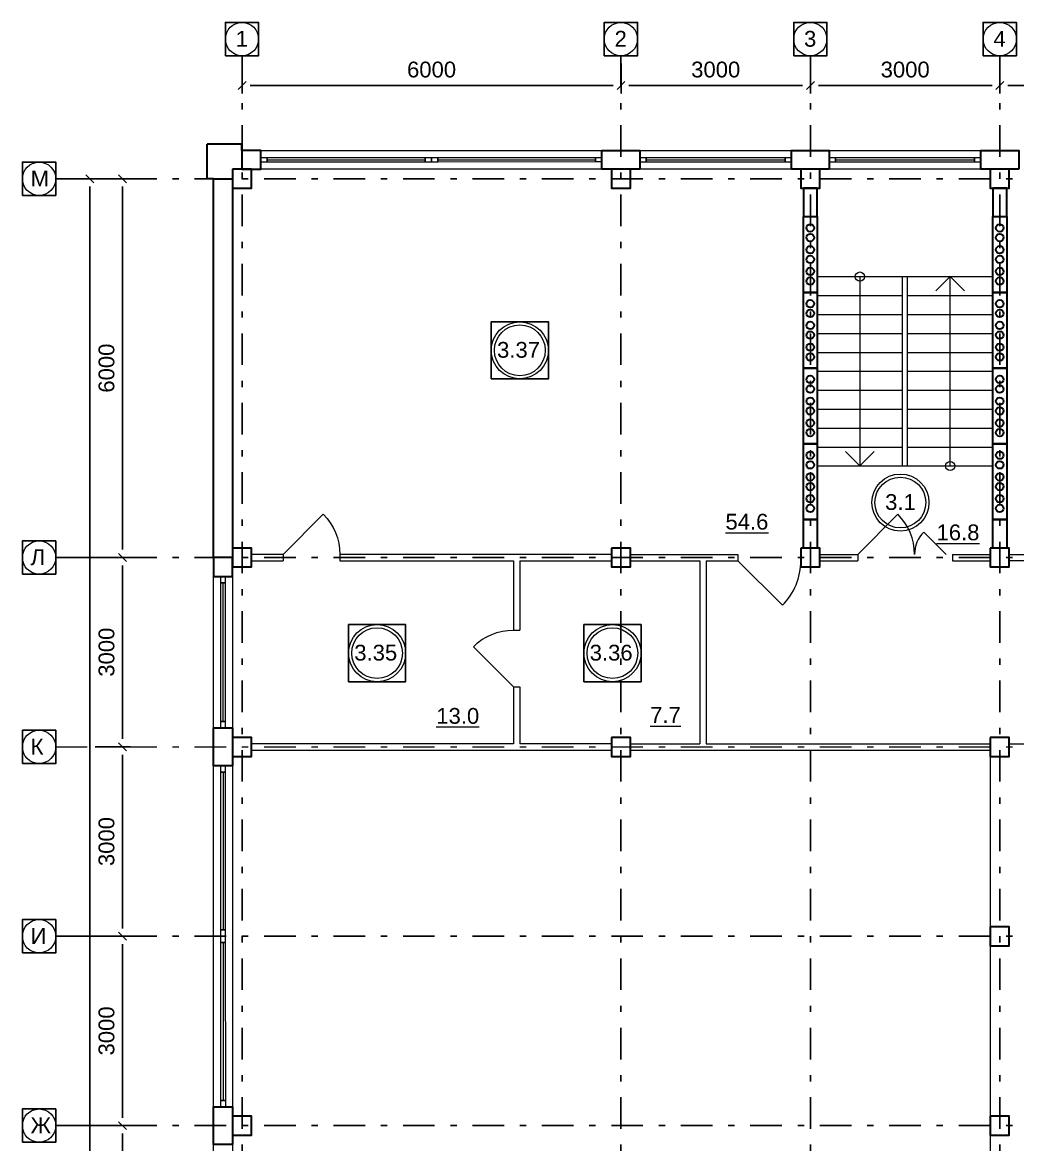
# Model space of a CAD drawing. Header units: metres. Extents: x 0 to 83.6, y 0.1 to 58.1.
# Drawn here: x 5.75 to 21.51, y 40.33 to 58.11 of the extents above; entities that cross this region are included whole.
import ezdxf
from ezdxf.enums import TextEntityAlignment as Align

# ---------------------------------------------------------------- set-up
doc = ezdxf.new("R2010")
doc.units = ezdxf.units.M
doc.header["$MEASUREMENT"] = 0
doc.linetypes.add('( Dashdot )', pattern=[1.001, 0.5, -0.25, 0.001, -0.25])
doc.layers.get('DEFPOINTS').update_dxf_attribs({"lineweight": 0})
doc.layers.add('YOLO_TABLE', color=1, linetype='Continuous')
doc.styles.add('Standard_0', font='arial.ttf')
doc.styles.add('Style-Arial', font='arial.ttf')
doc.dimstyles.get("Standard").update_dxf_attribs({"dimtxt": 0.00018, "dimasz": 0.00018, "dimexe": 0.0002, "dimexo": 0.0625, "dimgap": 9e-05, "dimtad": 0, "dimtih": 1, "dimtoh": 1, "dimdec": 4, "dimlfac": 1000, "dimzin": 0, "dimdsep": 46, "dimtxsty": 'Standard_0', "dimcen": 9e-05, "dimadec": 0, "dimazin": 0, "dimtfac": 1, "dimtdec": 4, "dimtofl": 0, "dimtmove": 0, "dimatfit": 0, "dimfxl": 0.01, "dimfxlon": 1, "dimtolj": 1, "dimtzin": 0, "dimarcsym": 0})

# ---------------------------------------------------------------- blocks, each defined once
blk = doc.blocks.new('_Oblique-1')
at = {"color": 0, "linetype": 'ByBlock', "lineweight": -2}
blk.add_line((0.5, 0.5), (-0.5, -0.5), dxfattribs=at)
blk = doc.blocks.new('*D280')
at = {"color": 0, "linetype": 'Continuous', "lineweight": -2, "transparency": 16777216}
for p, q in [((6.401, 55.629), (7.458, 55.629)), ((7.333, 55.504), (7.333, 49.754)), ((6.401, 49.629), (7.458, 49.629))]:
    blk.add_line(p, q, dxfattribs=at)
at = {"layer": 'DEFPOINTS', "color": 0, "linetype": 'Continuous', "transparency": 16777216}
for p in [(6.276, 55.629), (6.276, 49.629), (7.333, 49.629)]:
    blk.add_point(p, dxfattribs=at)
at = {"color": 0, "linetype": 'Continuous', "lineweight": -2, "transparency": 16777216, "xscale": 0.125, "yscale": 0.125, "zscale": 0.125}
for p, rotation in [((7.333, 55.629), 90), ((7.333, 49.629), 270)]:
    blk.add_blockref('_Oblique-1', p, dxfattribs=dict(at, rotation=rotation))
at = {"color": 0, "linetype": 'Continuous', "lineweight": 0, "transparency": 16777216, "insert": (7.081, 52.629), "char_height": 0.25, "attachment_point": 5, "rotation": 90, "style": 'Style-Arial'}
blk.add_mtext('\\A1;6000', dxfattribs=at)
blk = doc.blocks.new('*D281')
at = {"color": 0, "linetype": 'Continuous', "lineweight": -2, "transparency": 16777216}
for p, q in [((6.401, 55.629), (6.943, 55.629)), ((6.818, 55.504), (6.818, 13.754)), ((6.401, 13.629), (6.943, 13.629))]:
    blk.add_line(p, q, dxfattribs=at)
at = {"layer": 'DEFPOINTS', "color": 0, "linetype": 'Continuous', "transparency": 16777216}
for p in [(6.276, 55.629), (6.276, 13.629), (6.818, 13.629)]:
    blk.add_point(p, dxfattribs=at)
at = {"color": 0, "linetype": 'Continuous', "lineweight": -2, "transparency": 16777216, "xscale": 0.125, "yscale": 0.125, "zscale": 0.125}
for p, rotation in [((6.818, 55.629), 90), ((6.818, 13.629), 270)]:
    blk.add_blockref('_Oblique-1', p, dxfattribs=dict(at, rotation=rotation))
at = {"color": 0, "linetype": 'Continuous', "lineweight": 0, "transparency": 16777216, "insert": (6.566, 34.629), "char_height": 0.25, "attachment_point": 5, "rotation": 90, "style": 'Style-Arial'}
blk.add_mtext('\\A1;42000', dxfattribs=at)
blk = doc.blocks.new('*D278')
at = {"color": 0, "linetype": 'Continuous', "lineweight": -2, "transparency": 16777216}
for p, q in [((9.228, 57.454), (9.228, 56.98)), ((15.228, 57.454), (15.228, 56.98)), ((9.353, 57.105), (15.103, 57.105))]:
    blk.add_line(p, q, dxfattribs=at)
at = {"layer": 'DEFPOINTS', "color": 0, "linetype": 'Continuous', "transparency": 16777216}
for p in [(9.228, 57.579), (15.228, 57.579), (15.228, 57.105)]:
    blk.add_point(p, dxfattribs=at)
at = {"color": 0, "linetype": 'Continuous', "lineweight": -2, "transparency": 16777216, "xscale": 0.125, "yscale": 0.125, "zscale": 0.125, "rotation": 180}
blk.add_blockref('_Oblique-1', (9.228, 57.105), dxfattribs=at)
at = {"color": 0, "linetype": 'Continuous', "lineweight": -2, "transparency": 16777216, "xscale": 0.125, "yscale": 0.125, "zscale": 0.125}
blk.add_blockref('_Oblique-1', (15.228, 57.105), dxfattribs=at)
at = {"color": 0, "linetype": 'Continuous', "lineweight": 0, "transparency": 16777216, "insert": (12.228, 57.358), "char_height": 0.25, "attachment_point": 5, "style": 'Style-Arial'}
blk.add_mtext('\\A1;6000', dxfattribs=at)
blk = doc.blocks.new('*D506')
at = {"color": 0, "linetype": 'Continuous', "lineweight": -2, "transparency": 16777216}
for p, q in [((6.401, 49.629), (7.458, 49.629)), ((7.333, 49.504), (7.333, 46.754)), ((6.901, 46.629), (7.458, 46.629))]:
    blk.add_line(p, q, dxfattribs=at)
at = {"layer": 'DEFPOINTS', "color": 0, "linetype": 'Continuous', "transparency": 16777216}
for p in [(6.276, 49.629), (6.776, 46.629), (7.333, 46.629)]:
    blk.add_point(p, dxfattribs=at)
at = {"color": 0, "linetype": 'Continuous', "lineweight": -2, "transparency": 16777216, "xscale": 0.125, "yscale": 0.125, "zscale": 0.125}
for p, rotation in [((7.333, 49.629), 90), ((7.333, 46.629), 270)]:
    blk.add_blockref('_Oblique-1', p, dxfattribs=dict(at, rotation=rotation))
at = {"color": 0, "linetype": 'Continuous', "lineweight": 0, "transparency": 16777216, "insert": (7.081, 48.129), "char_height": 0.25, "attachment_point": 5, "rotation": 90, "style": 'Style-Arial'}
blk.add_mtext('\\A1;3000', dxfattribs=at)
blk = doc.blocks.new('*D507')
at = {"color": 0, "linetype": 'Continuous', "lineweight": -2, "transparency": 16777216}
for p, q in [((6.901, 46.629), (7.458, 46.629)), ((7.333, 46.504), (7.333, 43.754)), ((6.401, 43.629), (7.458, 43.629))]:
    blk.add_line(p, q, dxfattribs=at)
at = {"layer": 'DEFPOINTS', "color": 0, "linetype": 'Continuous', "transparency": 16777216}
for p in [(6.776, 46.629), (6.276, 43.629), (7.333, 43.629)]:
    blk.add_point(p, dxfattribs=at)
at = {"color": 0, "linetype": 'Continuous', "lineweight": -2, "transparency": 16777216, "xscale": 0.125, "yscale": 0.125, "zscale": 0.125}
for p, rotation in [((7.333, 46.629), 90), ((7.333, 43.629), 270)]:
    blk.add_blockref('_Oblique-1', p, dxfattribs=dict(at, rotation=rotation))
at = {"color": 0, "linetype": 'Continuous', "lineweight": 0, "transparency": 16777216, "insert": (7.081, 45.129), "char_height": 0.25, "attachment_point": 5, "rotation": 90, "style": 'Style-Arial'}
blk.add_mtext('\\A1;3000', dxfattribs=at)
blk = doc.blocks.new('*D508')
at = {"color": 0, "linetype": 'Continuous', "lineweight": -2, "transparency": 16777216}
for p, q in [((6.401, 43.629), (7.458, 43.629)), ((7.333, 43.504), (7.333, 40.754)), ((6.401, 40.629), (7.458, 40.629))]:
    blk.add_line(p, q, dxfattribs=at)
at = {"layer": 'DEFPOINTS', "color": 0, "linetype": 'Continuous', "transparency": 16777216}
for p in [(6.276, 43.629), (6.276, 40.629), (7.333, 40.629)]:
    blk.add_point(p, dxfattribs=at)
at = {"color": 0, "linetype": 'Continuous', "lineweight": -2, "transparency": 16777216, "xscale": 0.125, "yscale": 0.125, "zscale": 0.125}
for p, rotation in [((7.333, 43.629), 90), ((7.333, 40.629), 270)]:
    blk.add_blockref('_Oblique-1', p, dxfattribs=dict(at, rotation=rotation))
at = {"color": 0, "linetype": 'Continuous', "lineweight": 0, "transparency": 16777216, "insert": (7.081, 42.129), "char_height": 0.25, "attachment_point": 5, "rotation": 90, "style": 'Style-Arial'}
blk.add_mtext('\\A1;3000', dxfattribs=at)
blk = doc.blocks.new('*D509')
at = {"color": 0, "linetype": 'Continuous', "lineweight": -2, "transparency": 16777216}
for p, q in [((6.401, 40.629), (7.458, 40.629)), ((7.333, 40.504), (7.333, 34.754)), ((6.401, 34.629), (7.458, 34.629))]:
    blk.add_line(p, q, dxfattribs=at)
at = {"layer": 'DEFPOINTS', "color": 0, "linetype": 'Continuous', "transparency": 16777216}
for p in [(6.276, 40.629), (6.276, 34.629), (7.333, 34.629)]:
    blk.add_point(p, dxfattribs=at)
at = {"color": 0, "linetype": 'Continuous', "lineweight": -2, "transparency": 16777216, "xscale": 0.125, "yscale": 0.125, "zscale": 0.125}
for p, rotation in [((7.333, 40.629), 90), ((7.333, 34.629), 270)]:
    blk.add_blockref('_Oblique-1', p, dxfattribs=dict(at, rotation=rotation))
at = {"color": 0, "linetype": 'Continuous', "lineweight": 0, "transparency": 16777216, "insert": (7.081, 37.629), "char_height": 0.25, "attachment_point": 5, "rotation": 90, "style": 'Style-Arial'}
blk.add_mtext('\\A1;6000', dxfattribs=at)
blk = doc.blocks.new('*D526')
at = {"color": 0, "linetype": 'Continuous', "lineweight": -2, "transparency": 16777216}
for p, q in [((15.228, 57.454), (15.228, 56.98)), ((15.353, 57.105), (18.103, 57.105)), ((18.228, 57.204), (18.228, 56.98))]:
    blk.add_line(p, q, dxfattribs=at)
at = {"layer": 'DEFPOINTS', "color": 0, "linetype": 'Continuous', "transparency": 16777216}
for p in [(15.228, 57.579), (18.228, 57.329), (18.228, 57.105)]:
    blk.add_point(p, dxfattribs=at)
at = {"color": 0, "linetype": 'Continuous', "lineweight": -2, "transparency": 16777216, "xscale": 0.125, "yscale": 0.125, "zscale": 0.125, "rotation": 180}
blk.add_blockref('_Oblique-1', (15.228, 57.105), dxfattribs=at)
at = {"color": 0, "linetype": 'Continuous', "lineweight": -2, "transparency": 16777216, "xscale": 0.125, "yscale": 0.125, "zscale": 0.125}
blk.add_blockref('_Oblique-1', (18.228, 57.105), dxfattribs=at)
at = {"color": 0, "linetype": 'Continuous', "lineweight": 0, "transparency": 16777216, "insert": (16.728, 57.358), "char_height": 0.25, "attachment_point": 5, "style": 'Style-Arial'}
blk.add_mtext('\\A1;3000', dxfattribs=at)
blk = doc.blocks.new('*D527')
at = {"color": 0, "linetype": 'Continuous', "lineweight": -2, "transparency": 16777216}
for p, q in [((21.228, 57.454), (21.228, 56.98)), ((18.228, 57.204), (18.228, 56.98)), ((18.353, 57.105), (21.103, 57.105))]:
    blk.add_line(p, q, dxfattribs=at)
at = {"layer": 'DEFPOINTS', "color": 0, "linetype": 'Continuous', "transparency": 16777216}
for p in [(21.228, 57.579), (18.228, 57.329), (21.228, 57.105)]:
    blk.add_point(p, dxfattribs=at)
at = {"color": 0, "linetype": 'Continuous', "lineweight": -2, "transparency": 16777216, "xscale": 0.125, "yscale": 0.125, "zscale": 0.125, "rotation": 180}
blk.add_blockref('_Oblique-1', (18.228, 57.105), dxfattribs=at)
at = {"color": 0, "linetype": 'Continuous', "lineweight": -2, "transparency": 16777216, "xscale": 0.125, "yscale": 0.125, "zscale": 0.125}
blk.add_blockref('_Oblique-1', (21.228, 57.105), dxfattribs=at)
at = {"color": 0, "linetype": 'Continuous', "lineweight": 0, "transparency": 16777216, "insert": (19.728, 57.358), "char_height": 0.25, "attachment_point": 5, "style": 'Style-Arial'}
blk.add_mtext('\\A1;3000', dxfattribs=at)
blk = doc.blocks.new('*D528')
at = {"color": 0, "linetype": 'Continuous', "lineweight": -2, "transparency": 16777216}
for p, q in [((21.228, 57.454), (21.228, 56.98)), ((27.228, 57.454), (27.228, 56.98)), ((21.353, 57.105), (27.103, 57.105))]:
    blk.add_line(p, q, dxfattribs=at)
at = {"layer": 'DEFPOINTS', "color": 0, "linetype": 'Continuous', "transparency": 16777216}
for p in [(21.228, 57.579), (27.228, 57.579), (27.228, 57.105)]:
    blk.add_point(p, dxfattribs=at)
at = {"color": 0, "linetype": 'Continuous', "lineweight": -2, "transparency": 16777216, "xscale": 0.125, "yscale": 0.125, "zscale": 0.125, "rotation": 180}
blk.add_blockref('_Oblique-1', (21.228, 57.105), dxfattribs=at)
at = {"color": 0, "linetype": 'Continuous', "lineweight": -2, "transparency": 16777216, "xscale": 0.125, "yscale": 0.125, "zscale": 0.125}
blk.add_blockref('_Oblique-1', (27.228, 57.105), dxfattribs=at)
at = {"color": 0, "linetype": 'Continuous', "lineweight": 0, "transparency": 16777216, "insert": (24.228, 57.358), "char_height": 0.25, "attachment_point": 5, "style": 'Style-Arial'}
blk.add_mtext('\\A1;6000', dxfattribs=at)

msp = doc.modelspace()

# ---------------------------------------------------------------- linework, layer by layer
at = {"color": 1, "linetype": '( Dashdot )'}
for p, q in [((9.22750202, 57.57893372), (9.22750202, 9.05551876)), ((15.22750202, 57.57893372), (15.22750202, 9.05551876)), ((18.22750202, 57.57893372), (18.22750202, 9.05551876)), ((21.22750202, 57.57893372), (21.22750202, 9.05551876)), ((6.27591411, 55.62893372), (78.17591411, 55.62893372)), ((6.27591411, 49.62893372), (78.17591411, 49.62893372)), ((6.27591411, 43.62893372), (33.22750202, 43.62893372)), ((6.27591411, 40.62893372), (33.22750202, 40.62893372))]:
    msp.add_line(p, q, dxfattribs=at)
at = {"color": 7, "linetype": 'Continuous', "lineweight": 30}
for p, q in [((9.22591411, 56.17893372), (8.67591411, 56.17893372)), ((8.67591411, 55.62893372), (8.67591411, 56.17893372)), ((9.22591411, 56.07893372), (9.22591411, 56.17893372)), ((8.77591411, 55.62893372), (8.67591411, 55.62893372))]:
    msp.add_line(p, q, dxfattribs=at)
at = {"color": 7, "linetype": 'Continuous', "lineweight": 0}
for p, q in [((9.62591411, 55.92893372), (12.12591411, 55.92893372)), ((12.32591411, 55.92893372), (14.82588339, 55.93112823)), ((15.62591411, 55.92893372), (17.82591411, 55.92893372)), ((18.62591411, 55.92893372), (20.82591411, 55.92893372)), ((19.01091411, 54.07893372), (19.01091411, 51.07893372)), ((20.21373338, 53.85175299), (20.44091411, 54.07893372)), ((20.44091411, 51.07893372), (20.44091411, 54.07893372)), ((20.66809484, 53.85175299), (20.44091411, 54.07893372)), ((18.33591411, 53.77893372), (19.68591411, 53.77893372)), ((19.76591411, 53.77893372), (21.11591411, 53.77893372)), ((18.33591411, 53.47893372), (19.68591411, 53.47893372)), ((19.76591411, 53.47893372), (21.11591411, 53.47893372)), ((18.33591411, 53.17893372), (19.68591411, 53.17893372)), ((19.76591411, 53.17893372), (21.11591411, 53.17893372)), ((18.33591411, 52.87893372), (19.68591411, 52.87893372)), ((19.76591411, 52.87893372), (21.11591411, 52.87893372)), ((18.33591411, 52.57893372), (19.68591411, 52.57893372)), ((19.76591411, 52.57893372), (21.11591411, 52.57893372)), ((18.33591411, 52.27893372), (19.68591411, 52.27893372)), ((19.76591411, 52.27893372), (21.11591411, 52.27893372)), ((18.33591411, 51.97893372), (19.68591411, 51.97893372)), ((19.76591411, 51.97893372), (21.11591411, 51.97893372)), ((18.33591411, 51.67893372), (19.68591411, 51.67893372)), ((19.76591411, 51.67893372), (21.11591411, 51.67893372)), ((18.33591411, 51.37893372), (19.68591411, 51.37893372)), ((19.76591411, 51.37893372), (21.11591411, 51.37893372)), ((18.78373338, 51.30611445), (19.01091411, 51.07893372)), ((19.23809484, 51.30611445), (19.01091411, 51.07893372)), ((8.92591411, 47.02893372), (8.92591411, 49.22893372)), ((8.92591411, 46.22893372), (8.92591411, 43.72893372)), ((8.92591411, 43.52893372), (8.92810862, 41.02896444))]:
    msp.add_line(p, q, dxfattribs=at)
at = {"color": 7, "linetype": 'Continuous', "lineweight": 13}
for p, q in [((18.33591411, 54.07893372), (21.11591411, 54.07893372)), ((19.68591411, 51.07893372), (19.68591411, 54.07893372)), ((19.76591411, 51.07893372), (19.76591411, 54.07893372)), ((18.33591411, 51.07893372), (21.11591411, 51.07893372)), ((9.87591411, 49.67893372), (9.87591411, 49.57893372)), ((10.77591411, 49.67893372), (10.77591411, 49.57893372)), ((15.37591411, 49.67893372), (17.07591411, 49.67893372)), ((17.07591411, 49.67893372), (17.07591411, 49.57893372)), ((18.07591411, 49.67893372), (18.07591411, 49.57893372)), ((18.37591411, 49.67893372), (18.97591411, 49.67893372)), ((18.97591411, 49.67893372), (18.97591411, 49.57893372)), ((20.47591411, 49.67893372), (20.47591411, 49.57893372)), ((20.47591411, 49.67893372), (21.07591411, 49.67893372)), ((13.52591411, 49.57893372), (13.52591411, 48.47893372)), ((13.62591411, 49.57893372), (13.62591411, 48.47893372)), ((15.37591411, 49.57893372), (16.47591411, 49.57893372)), ((16.47591411, 49.57893372), (16.47591411, 46.67893372)), ((16.57591411, 49.57893372), (17.07591411, 49.57893372)), ((16.57591411, 49.57893372), (16.57591411, 46.67893372)), ((18.37591411, 49.57893372), (18.97591411, 49.57893372)), ((20.47591411, 49.57893372), (21.07591411, 49.57893372)), ((13.52591411, 48.47893372), (13.62591411, 48.47893372)), ((13.52591411, 47.57893372), (13.62591411, 47.57893372)), ((13.52591411, 47.57893372), (13.52591411, 46.67893372)), ((13.62591411, 47.57893372), (13.62591411, 46.67893372)), ((15.37591411, 46.67893372), (16.47591411, 46.67893372)), ((15.37591411, 46.57893372), (21.07591411, 46.57893372)), ((16.57591411, 46.67893372), (21.07591411, 46.67893372)), ((21.07591411, 46.57893372), (21.07591411, 22.47893372)), ((21.37591411, 46.67893372), (24.02591411, 46.67893372))]:
    msp.add_line(p, q, dxfattribs=at)
at = {"color": 7, "linetype": 'Continuous', "lineweight": 13, "extrusion": (0, 0, -1)}
for p, q in [((9.87591411, 49.67893372), (10.51231021, 50.31532982)), ((13.52591411, 47.57893372), (12.88951801, 48.21532982))]:
    msp.add_line(p, q, dxfattribs=at)
at = {"color": 7, "lineweight": 13}
for p, q in [((18.97591411, 49.67893372), (19.61231021, 50.31532982)), ((20.37591411, 49.67893372), (20.02236072, 50.03248711)), ((17.07591411, 49.57893372), (17.78302089, 48.87182694))]:
    msp.add_line(p, q, dxfattribs=at)
at = {"color": 1, "linetype": '( Dashdot )', "lineweight": 0}
msp.add_line((6.27591411, 46.62893372), (78.17591411, 46.62893372), dxfattribs=at)
at = {"color": 7, "linetype": 'Continuous', "lineweight": 30, "flags": 128}
for points in [[(9.22591411, 55.77893372), (9.52591411, 55.77893372), (9.52591411, 56.07893372), (9.22591411, 56.07893372), (9.22591411, 55.77893372)], [(15.52591411, 55.77893372), (14.92591411, 55.77893372), (14.92591411, 56.07893372), (15.52591411, 56.07893372), (15.52591411, 55.77893372)], [(18.52591411, 55.77893372), (17.92591411, 55.77893372), (17.92591411, 56.07893372), (18.52591411, 56.07893372), (18.52591411, 55.77893372)], [(21.52591411, 55.77893372), (20.92591411, 55.77893372), (20.92591411, 56.07893372), (21.52591411, 56.07893372), (21.52591411, 55.77893372)], [(9.07591411, 55.77893372), (9.07591411, 55.47893372), (9.37591411, 55.47893372), (9.37591411, 55.77893372), (9.07591411, 55.77893372)], [(15.07591411, 55.77893372), (15.07591411, 55.47893372), (15.37591411, 55.47893372), (15.37591411, 55.77893372), (15.07591411, 55.77893372)], [(18.07591411, 55.77893372), (18.07591411, 55.47893372), (18.37591411, 55.47893372), (18.37591411, 55.77893372), (18.07591411, 55.77893372)], [(21.07591411, 55.77893372), (21.07591411, 55.47893372), (21.37591411, 55.47893372), (21.37591411, 55.77893372), (21.07591411, 55.77893372)], [(8.77591411, 49.62893372), (8.77591411, 55.62893372), (9.07591411, 55.62893372), (9.07591411, 49.62893372), (8.77591411, 49.62893372)], [(18.11591411, 55.02893372), (18.33591411, 55.02893372), (18.33591411, 55.47893372), (18.11591411, 55.47893372), (18.11591411, 55.02893372)], [(21.11591411, 55.02893372), (21.33591411, 55.02893372), (21.33591411, 55.47893372), (21.11591411, 55.47893372), (21.11591411, 55.02893372)], [(18.11591411, 53.82893372), (18.11591411, 55.02893372), (18.33591411, 55.02893372), (18.33591411, 53.82893372), (18.11591411, 53.82893372)], [(21.11591411, 53.82893372), (21.11591411, 55.02893372), (21.33591411, 55.02893372), (21.33591411, 53.82893372), (21.11591411, 53.82893372)], [(18.11591411, 52.62893372), (18.11591411, 53.82893372), (18.33591411, 53.82893372), (18.33591411, 52.62893372), (18.11591411, 52.62893372)], [(21.11591411, 52.62893372), (21.11591411, 53.82893372), (21.33591411, 53.82893372), (21.33591411, 52.62893372), (21.11591411, 52.62893372)], [(18.11591411, 51.42893372), (18.11591411, 52.62893372), (18.33591411, 52.62893372), (18.33591411, 51.42893372), (18.11591411, 51.42893372)], [(21.11591411, 51.42893372), (21.11591411, 52.62893372), (21.33591411, 52.62893372), (21.33591411, 51.42893372), (21.11591411, 51.42893372)], [(18.11591411, 50.22893372), (18.11591411, 51.42893372), (18.33591411, 51.42893372), (18.33591411, 50.22893372), (18.11591411, 50.22893372)], [(21.11591411, 50.22893372), (21.11591411, 51.42893372), (21.33591411, 51.42893372), (21.33591411, 50.22893372), (21.11591411, 50.22893372)], [(18.11591411, 50.22893372), (18.33591411, 50.22893372), (18.33591411, 49.77893372), (18.11591411, 49.77893372), (18.11591411, 50.22893372)], [(21.11591411, 50.22893372), (21.33591411, 50.22893372), (21.33591411, 49.77893372), (21.11591411, 49.77893372), (21.11591411, 50.22893372)], [(9.07591411, 49.77893372), (9.07591411, 49.47893372), (9.37591411, 49.47893372), (9.37591411, 49.77893372), (9.07591411, 49.77893372)], [(15.07591411, 49.77893372), (15.07591411, 49.47893372), (15.37591411, 49.47893372), (15.37591411, 49.77893372), (15.07591411, 49.77893372)], [(18.07591411, 49.77893372), (18.07591411, 49.47893372), (18.37591411, 49.47893372), (18.37591411, 49.77893372), (18.07591411, 49.77893372)], [(21.07591411, 49.77893372), (21.07591411, 49.47893372), (21.37591411, 49.47893372), (21.37591411, 49.77893372), (21.07591411, 49.77893372)], [(8.77591411, 49.32893372), (9.07591411, 49.32893372), (9.07591411, 49.62893372), (8.77591411, 49.62893372), (8.77591411, 49.32893372)], [(8.77591411, 46.32893372), (8.77591411, 46.92893372), (9.07591411, 46.92893372), (9.07591411, 46.32893372), (8.77591411, 46.32893372)], [(9.07591411, 46.77893372), (9.07591411, 46.47893372), (9.37591411, 46.47893372), (9.37591411, 46.77893372), (9.07591411, 46.77893372)], [(15.07591411, 46.77893372), (15.07591411, 46.47893372), (15.37591411, 46.47893372), (15.37591411, 46.77893372), (15.07591411, 46.77893372)], [(21.07591411, 46.77893372), (21.07591411, 46.47893372), (21.37591411, 46.47893372), (21.37591411, 46.77893372), (21.07591411, 46.77893372)], [(21.07591411, 43.77893372), (21.07591411, 43.47893372), (21.37591411, 43.47893372), (21.37591411, 43.77893372), (21.07591411, 43.77893372)], [(8.77591411, 40.32893372), (8.77591411, 40.92893372), (9.07591411, 40.92893372), (9.07591411, 40.32893372), (8.77591411, 40.32893372)], [(9.07591411, 40.77893372), (9.07591411, 40.47893372), (9.37591411, 40.47893372), (9.37591411, 40.77893372), (9.07591411, 40.77893372)], [(21.07591411, 40.77893372), (21.07591411, 40.47893372), (21.37591411, 40.47893372), (21.37591411, 40.77893372), (21.07591411, 40.77893372)]]:
    msp.add_lwpolyline(points, close=True, dxfattribs=at)
at = {"color": 7, "linetype": 'Continuous', "lineweight": 0, "flags": 128}
for points in [[(14.92591411, 55.77893372), (9.52591411, 55.77893372), (9.52591411, 56.07893372), (14.92591411, 56.07893372), (14.92591411, 55.77893372)], [(15.52591411, 56.07893372), (17.92591411, 56.07893372), (17.92591411, 55.77893372), (15.52591411, 55.77893372), (15.52591411, 56.07893372)], [(18.52591411, 56.07893372), (20.92591411, 56.07893372), (20.92591411, 55.77893372), (18.52591411, 55.77893372), (18.52591411, 56.07893372)], [(12.12591411, 55.89393372), (9.62591411, 55.89393372), (9.62591411, 55.96393372), (12.12591411, 55.96393372), (12.12591411, 55.89393372)], [(14.82591411, 55.89612826), (12.32591411, 55.89393372), (12.32585266, 55.96393366), (14.82585266, 55.9661282), (14.82591411, 55.89612826)], [(15.62591411, 55.96393372), (17.82591411, 55.96393372), (17.82591411, 55.89393372), (15.62591411, 55.89393372), (15.62591411, 55.96393372)], [(18.62591411, 55.96393372), (20.82591411, 55.96393372), (20.82591411, 55.89393372), (18.62591411, 55.89393372), (18.62591411, 55.96393372)], [(8.77591411, 46.92893372), (8.77591411, 49.32893372), (9.07591411, 49.32893372), (9.07591411, 46.92893372), (8.77591411, 46.92893372)], [(8.89091411, 47.02893372), (8.89091411, 49.22893372), (8.96091411, 49.22893372), (8.96091411, 47.02893372), (8.89091411, 47.02893372)], [(8.77591411, 40.92893372), (8.77591411, 46.32893372), (9.07591411, 46.32893372), (9.07591411, 40.92893372), (8.77591411, 40.92893372)], [(8.89091411, 43.72893372), (8.89091411, 46.22893372), (8.96091411, 46.22893372), (8.96091411, 43.72893372), (8.89091411, 43.72893372)], [(8.89310865, 41.02893372), (8.89091411, 43.52893372), (8.96091405, 43.52899517), (8.96310859, 41.02899517), (8.89310865, 41.02893372)], [(8.77591411, 34.92893372), (8.77591411, 40.32893372), (9.07591411, 40.32893372), (9.07591411, 34.92893372), (8.77591411, 34.92893372)]]:
    msp.add_lwpolyline(points, close=True, dxfattribs=at)
at = {"color": 7, "linetype": 'Continuous', "lineweight": 13, "flags": 128}
for points in [[(9.62591411, 55.89393372), (9.52591411, 55.89393372), (9.52591411, 55.96393372), (9.62591411, 55.96393372), (9.62591411, 55.89393372)], [(12.22591411, 55.89393372), (12.12591411, 55.89393372), (12.12591411, 55.96393372), (12.22591411, 55.96393372), (12.22591411, 55.89393372)], [(12.32591411, 55.89393372), (12.22591411, 55.89393372), (12.22591411, 55.96393372), (12.32591411, 55.96393372), (12.32591411, 55.89393372)], [(14.92591411, 55.89612826), (14.82591411, 55.89612826), (14.82591411, 55.96612826), (14.92591411, 55.96612826), (14.92591411, 55.89612826)], [(15.62591411, 55.89393372), (15.52591411, 55.89393372), (15.52591411, 55.96393372), (15.62591411, 55.96393372), (15.62591411, 55.89393372)], [(17.92591411, 55.89393372), (17.82591411, 55.89393372), (17.82591411, 55.96393372), (17.92591411, 55.96393372), (17.92591411, 55.89393372)], [(18.62591411, 55.89393372), (18.52591411, 55.89393372), (18.52591411, 55.96393372), (18.62591411, 55.96393372), (18.62591411, 55.89393372)], [(20.92591411, 55.89393372), (20.82591411, 55.89393372), (20.82591411, 55.96393372), (20.92591411, 55.96393372), (20.92591411, 55.89393372)], [(8.96091411, 49.32893372), (8.96091411, 49.22893372), (8.89091411, 49.22893372), (8.89091411, 49.32893372), (8.96091411, 49.32893372)], [(8.96091411, 47.02893372), (8.96091411, 46.92893372), (8.89091411, 46.92893372), (8.89091411, 47.02893372), (8.96091411, 47.02893372)], [(8.89091411, 46.22893372), (8.89091411, 46.32893372), (8.96091411, 46.32893372), (8.96091411, 46.22893372), (8.89091411, 46.22893372)], [(8.89091411, 43.62893372), (8.89091411, 43.72893372), (8.96091411, 43.72893372), (8.96091411, 43.62893372), (8.89091411, 43.62893372)], [(8.89091411, 43.52893372), (8.89091411, 43.62893372), (8.96091411, 43.62893372), (8.96091411, 43.52893372), (8.89091411, 43.52893372)], [(8.89310865, 40.92893372), (8.89310865, 41.02893372), (8.96310865, 41.02893372), (8.96310865, 40.92893372), (8.89310865, 40.92893372)]]:
    msp.add_lwpolyline(points, close=True, dxfattribs=at)
for points in [[(9.87591411, 49.67893372), (9.37591411, 49.67893372)], [(13.62591411, 49.57893372), (15.07591411, 49.57893372), (15.07591411, 49.67893372), (10.77591411, 49.67893372)], [(21.37591411, 49.67893372), (25.27591411, 49.67893372)], [(9.37591411, 49.57893372), (9.87591411, 49.57893372)], [(10.77591411, 49.57893372), (13.52591411, 49.57893372)], [(25.27591411, 49.57893372), (21.37591411, 49.57893372)], [(13.52591411, 46.67893372), (9.37591411, 46.67893372)], [(9.37591411, 46.57893372), (15.07591411, 46.57893372)], [(15.07591411, 46.67893372), (13.62591411, 46.67893372)]]:
    msp.add_lwpolyline(points, dxfattribs=at)
at = {"color": 7, "linetype": 'Continuous', "lineweight": 13}
for centre, radius in [((9.22591411, 57.84228916), 0.26335544), ((15.22591411, 57.84228916), 0.26335544), ((18.22591411, 57.84228916), 0.26335544), ((21.22591411, 57.84228916), 0.26335544), ((6.01255866, 55.62893372), 0.26335544), ((13.62571412, 52.91117573), 0.45201344), ((13.62571412, 52.91117573), 0.40201344), ((19.65215964, 50.49996883), 0.45201344), ((19.65215964, 50.49996883), 0.40201344), ((6.01255866, 49.62893372), 0.26335544), ((11.36489783, 48.1141304), 0.45201344), ((15.09261733, 48.1141304), 0.45201344), ((11.36489783, 48.1141304), 0.40201344), ((15.09261733, 48.1141304), 0.40201344), ((6.01255866, 46.62893372), 0.26335544), ((6.01255866, 43.62893372), 0.26335544), ((6.01255866, 40.62893372), 0.26335544)]:
    msp.add_circle(centre, radius, dxfattribs=at)
at = {"color": 7, "linetype": 'Continuous', "lineweight": 30}
for centre in [(18.22591411, 54.85018515), (18.22591411, 54.69659699), (21.22591411, 54.85018515), (21.22591411, 54.69659699), (18.22591411, 54.5057278), (18.22591411, 54.35213964), (21.22591411, 54.5057278), (21.22591411, 54.35213964), (18.22591411, 54.16127044), (21.22591411, 54.16127044), (18.22591411, 54.00768229), (21.22591411, 54.00768229), (18.22591411, 53.65018515), (21.22591411, 53.65018515), (18.22591411, 53.49659699), (21.22591411, 53.49659699), (18.22591411, 53.3057278), (21.22591411, 53.3057278), (18.22591411, 53.15213964), (21.22591411, 53.15213964), (18.22591411, 52.96127044), (21.22591411, 52.96127044), (18.22591411, 52.80768229), (21.22591411, 52.80768229), (18.22591411, 52.45018515), (21.22591411, 52.45018515), (18.22591411, 52.29659699), (21.22591411, 52.29659699), (18.22591411, 52.1057278), (21.22591411, 52.1057278), (18.22591411, 51.95213964), (21.22591411, 51.95213964), (18.22591411, 51.76127044), (21.22591411, 51.76127044), (18.22591411, 51.60768229), (21.22591411, 51.60768229), (18.22591411, 51.25018515), (21.22591411, 51.25018515), (18.22591411, 51.09659699), (21.22591411, 51.09659699), (18.22591411, 50.9057278), (21.22591411, 50.9057278), (18.22591411, 50.75213964), (21.22591411, 50.75213964), (18.22591411, 50.56127044), (21.22591411, 50.56127044), (18.22591411, 50.40768229), (21.22591411, 50.40768229)]:
    msp.add_circle(centre, 0.06, dxfattribs=at)
at = {"color": 7, "linetype": 'Continuous', "lineweight": 0}
for centre in [(19.01091411, 54.07893372), (20.44091411, 51.07893372)]:
    msp.add_circle(centre, 0.07327717, dxfattribs=at)
at = {"color": 7, "linetype": 'Continuous', "lineweight": 0, "extrusion": (0, 0, -1)}
for centre, start, end in [((-9.87591411, 49.67893372), 135, 180), ((-13.52591411, 47.57893372), 45, 90)]:
    msp.add_arc(centre, 0.9, start, end, dxfattribs=at)
at = {"color": 7, "lineweight": 0}
for centre, radius, start, end in [((18.97591411, 49.67893372), 0.9, 0, 45), ((20.37591411, 49.67893372), 0.5, 135, 180), ((17.07591411, 49.57893372), 1, 315, 360)]:
    msp.add_arc(centre, radius, start, end, dxfattribs=at)
at = {"layer": 'YOLO_TABLE'}
for points in [[(8.96255866, 57.57893372), (9.48926955, 57.57893372), (9.48926955, 58.10564461), (8.96255866, 58.10564461)], [(14.96255866, 57.57893372), (15.48926955, 57.57893372), (15.48926955, 58.10564461), (14.96255866, 58.10564461)], [(17.96255866, 57.57893372), (18.48926955, 57.57893372), (18.48926955, 58.10564461), (17.96255866, 58.10564461)], [(20.96255866, 57.57893372), (21.48926955, 57.57893372), (21.48926955, 58.10564461), (20.96255866, 58.10564461)], [(5.74920322, 55.36557827), (6.27591411, 55.36557827), (6.27591411, 55.89228916), (5.74920322, 55.89228916)], [(13.17370068, 52.45916229), (14.07772756, 52.45916229), (14.07772756, 53.36318917), (13.17370068, 53.36318917)], [(5.74920322, 49.36557827), (6.27591411, 49.36557827), (6.27591411, 49.89228916), (5.74920322, 49.89228916)], [(10.91288439, 47.66211696), (11.81691127, 47.66211696), (11.81691127, 48.56614384), (10.91288439, 48.56614384)], [(14.64060389, 47.66211696), (15.54463077, 47.66211696), (15.54463077, 48.56614384), (14.64060389, 48.56614384)], [(5.74920322, 46.36557827), (6.27591411, 46.36557827), (6.27591411, 46.89228916), (5.74920322, 46.89228916)], [(5.74920322, 43.36557827), (6.27591411, 43.36557827), (6.27591411, 43.89228916), (5.74920322, 43.89228916)], [(5.74920322, 40.36557827), (6.27591411, 40.36557827), (6.27591411, 40.89228916), (5.74920322, 40.89228916)]]:
    msp.add_lwpolyline(points, close=True, dxfattribs=at)

# ---------------------------------------------------------------- texts
at = {"color": 7, "linetype": 'Continuous', "lineweight": 30, "style": 'Style-Arial'}
for s, p in [('1', (9.12622129, 57.97155179)), ('2', (15.12622129, 57.97155179)), ('3', (18.12622129, 57.97155179)), ('4', (21.12622129, 57.97155179)), ('М', (5.87846716, 55.75819635)), ('Л', (5.87846716, 49.75819635)), ('К', (5.87846716, 46.75819635)), ('И', (5.87846716, 43.75819635)), ('Ж', (5.87846716, 40.75819635))]:
    msp.add_text(s, height=0.25, dxfattribs=at).set_placement(p, align=Align.TOP_LEFT)
at = {"color": 7, "linetype": 'Continuous', "lineweight": 13, "style": 'Style-Arial'}
for s, p in [('3.37', (13.26503575, 53.04392537)), ('3.1', (19.41060485, 50.63271847)), ('%%u54.6%%U', (16.88170286, 50.32143587)), ('%%u16.8%%U', (20.22472193, 50.15234386)), ('3.35', (11.00421945, 48.24688004)), ('3.36', (14.73193895, 48.24688004)), ('%%u13.0%%U', (12.30311207, 47.24517466)), ('%%u7.7%%U', (15.68999663, 47.25951101))]:
    msp.add_text(s, height=0.25, dxfattribs=at).set_placement(p, align=Align.TOP_LEFT)

# ---------------------------------------------------------------- dimensions: what is measured, and where the dimension line sits
at = {"color": 5, "linetype": 'Continuous', "lineweight": 0}
for base, p1, p2, picture, middle in [((15.22750202, 57.10495998), (9.22750202, 57.57893372), (15.22750202, 57.57893372), '*D278', (12.22750202, 57.35760323)), ((18.22750202, 57.10495998), (15.22750202, 57.57893372), (18.22750202, 57.32893372), '*D526', (16.72750202, 57.35768849)), ((21.22750202, 57.10495998), (18.22750202, 57.32893372), (21.22750202, 57.57893372), '*D527', (19.72750202, 57.35768849)), ((27.22750202, 57.10495998), (21.22750202, 57.57893372), (27.22750202, 57.57893372), '*D528', (24.22750202, 57.35760323))]:
    dim = msp.add_linear_dim(base=base, p1=p1, p2=p2, dimstyle='Standard', override={"dimtxt": 0.25, "dimasz": 0.125, "dimexe": 0.125, "dimexo": 0.125, "dimgap": 0.125, "dimtad": 1, "dimtih": 0, "dimtoh": 0, "dimzin": 11, "dimtxsty": 'Style-Arial', "dimblk": '_Oblique-1', "dimfxlon": 0, "dimfrac": 2, "dimtzin": 11}, dxfattribs=at)
    dim.commit()
    dim.dimension.update_dxf_attribs({"geometry": picture, "text_midpoint": middle})
for base, p1, p2, picture, middle in [((7.33340895, 49.62893372), (6.27591411, 55.62893372), (6.27591411, 49.62893372), '*D280', (7.0807657, 52.62893372)), ((6.81816848, 13.62893372), (6.27591411, 55.62893372), (6.27591411, 13.62893372), '*D281', (6.56552523, 34.62893372)), ((7.33340895, 46.62893372), (6.27591411, 49.62893372), (6.77591411, 46.62893372), '*D506', (7.08068044, 48.12893372)), ((7.33340895, 43.62893372), (6.77591411, 46.62893372), (6.27591411, 43.62893372), '*D507', (7.08068044, 45.12893372)), ((7.33340895, 40.62893372), (6.27591411, 43.62893372), (6.27591411, 40.62893372), '*D508', (7.08068044, 42.12893372)), ((7.33340895, 34.62893372), (6.27591411, 40.62893372), (6.27591411, 34.62893372), '*D509', (7.0807657, 37.62893372))]:
    dim = msp.add_linear_dim(base=base, p1=p1, p2=p2, angle=270, dimstyle='Standard', override={"dimtxt": 0.25, "dimasz": 0.125, "dimexe": 0.125, "dimexo": 0.125, "dimgap": 0.125, "dimtad": 1, "dimtih": 0, "dimtoh": 0, "dimzin": 11, "dimtxsty": 'Style-Arial', "dimblk": '_Oblique-1', "dimfxlon": 0, "dimfrac": 2, "dimtzin": 11}, dxfattribs=at)
    dim.commit()
    dim.dimension.update_dxf_attribs({"geometry": picture, "text_midpoint": middle})

doc.saveas('drawing.dxf')
